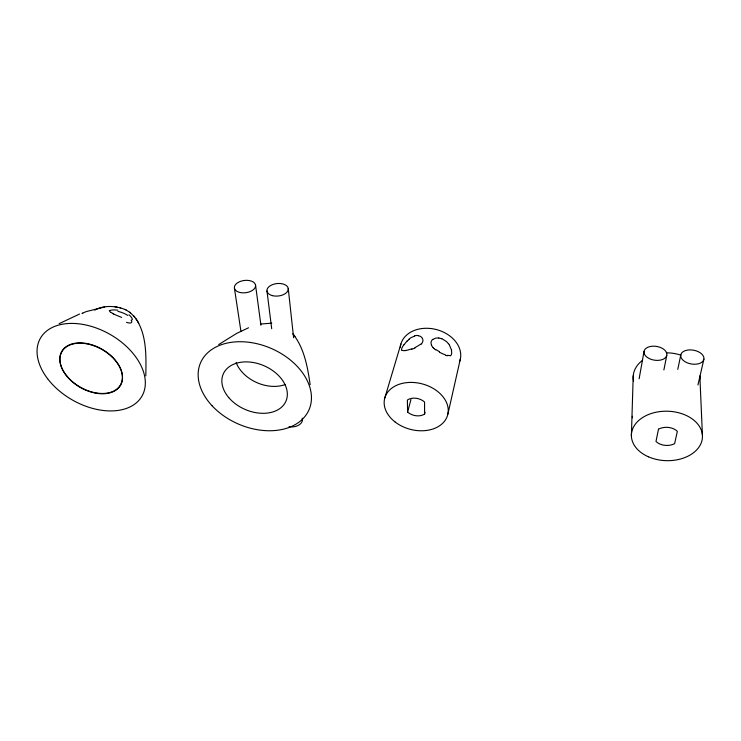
<?xml version="1.0" encoding="UTF-8"?>
<svg xmlns="http://www.w3.org/2000/svg" width="741" height="741" viewBox="0 0 741 741"><rect width="100%" height="100%" fill="white"/><g stroke="black" fill="none" stroke-linecap="round" stroke-linejoin="round"><path stroke-width="1.11" d="M631.388 435.838L633.212 375.891M145.82 375.863C146.07 355.995 147.209 333.042 134.223 316.481M109.307 310.544L110.353 312.193M639.122 378.799L644.003 351.558M663.88 369.926L666.78 355.393A11.55 6.956 9 0 0 651.126 346.353A11.55 6.956 9 0 0 648.375 358.107A11.55 6.956 9 0 0 666.78 355.393M677.765 369.379L680.822 354.828M447.897 414.052L460.365 358.922M697.939 384.996L703.885 359.2A11.736 6.984 10.3 0 0 687.713 350.058A11.736 6.984 10.3 0 0 685.434 361.941A11.736 6.984 10.3 0 0 703.885 359.2M424.584 414.062L424.565 402.02A11.939 8.614 14.8 0 0 407.383 400.029L407.587 412.052A11.939 8.614 14.8 0 0 424.584 414.062L425.038 412.246M407.587 412.052L410.949 399.556M384.801 397.963L400.909 343.991M404.03 344.778L407.161 340.832M420.869 344.111L414.877 347.742M409.004 339.146L409.495 338.757A14.848 11.393 -50.5 0 1 411.524 337.414L414.682 336.099M432.901 339.424L435.541 338.155L438.811 337.905M218.715 344.537L236.703 333.385L248.55 327.781M94.783 310.127L95.932 309.479M96.21 309.33C105.203 305.088 116.448 305.885 125.451 309.664M59.132 323.669L79.528 314.036M411.913 348.854L407.411 350.169A14.95 1.991 -20.6 0 1 406.105 350.465M406.096 350.474L405.299 350.623M260.943 323.993L271.79 323.178M450.12 355.606L447.027 355.347M104.694 306.996L86.373 311.553L81.936 313.332A18.386 3.094 -7.8 0 0 82.77 313.573M404.253 350.771L402.233 350.391M131.12 320.288C134.445 319.834 130.24 315.851 128.98 314.814M114.883 306.802L117.022 307.08M418.239 335.775L419.804 336.136A10.244 6.623 -32.3 0 1 420.851 336.599L422.463 338.331M119.023 307.45L120.755 307.885M445.165 354.772L444.674 354.587A14.848 3.612 30.1 0 1 442.599 353.744L439.367 352.188M121.654 317.426L113.169 313.878M441.738 338.6L446.239 341.397A15.052 13.273 48 0 1 447.583 342.74L448.388 343.713M126.044 309.96L129.851 312.35M125.201 309.543L126.211 310.044M435.717 349.947L434.106 348.678M130.268 312.683L134.76 317.102M129.666 312.211L130.518 312.869M433.059 347.668L431.382 345.213M133.649 315.814L134.13 316.379M292.76 333.774L294.186 335.553M294.131 335.478C304.616 349.632 307.672 367.703 310.164 384.709M293.464 334.617L294.909 336.479M135.918 318.621L137.066 320.325M449.463 345.269L451.64 350.289M138.734 323.243L137.604 321.196M234.425 288.212L240.973 331.579M255.571 285.313A10.67 6.169 -7.3 0 1 240.241 292.547A10.67 6.169 -7.3 0 1 239.102 281.923A10.67 6.169 -7.3 0 1 255.571 285.313L260.925 325.262M266.964 290.981L271.706 328.754M288.249 288.49L293.603 337.729M702.422 435.273L699.847 375.965A33.364 24.36 -0.1 0 1 699.736 379.466M400.307 347.196A30.659 23.267 14.4 0 1 436.106 329.486A30.659 23.267 14.4 0 1 459.383 362.09M451.38 350.206A7.651 3.594 64.8 0 1 450.222 355.828M447.416 355.782A15.848 5.168 34.4 0 1 445.517 355.263M439.404 351.66A11.254 3.26 30.8 0 1 436.199 349.715M434.217 348.64A10.3 5.104 27.6 0 1 433.179 347.659M431.605 345.195A10.476 6.576 15.4 0 1 432.781 339.35M438.82 338.072A11.05 8.994 40.8 0 1 441.701 338.785M448.472 343.648A15.959 13.338 48.6 0 1 449.565 345.223M422.37 338.368A10.411 6.317 -9.6 0 1 421.147 344.195M414.969 348.066A11.004 2.908 -23.1 0 1 411.644 349.28M405.707 350.363A15.811 2.955 -24.7 0 1 404.623 350.549M402.15 350.493A7.605 2.204 -48.2 0 1 403.882 344.787M407.346 341.036A15.885 10.995 -48.5 0 1 409.143 339.378M414.691 335.784A11.208 8.29 -47.7 0 1 418.322 335.58M633.574 381.041A33.364 24.36 -0.1 0 1 642.558 360.283M666.354 352.836A33.364 24.36 -0.1 0 1 680.507 355.059M632.434 417.794A10.93 7.067 10.5 0 1 632.397 416.266M131.463 320.483A18.469 4.409 34.3 0 1 126.526 322.354M113.697 313.851A8.253 1.519 21.5 0 1 110.946 312.322M109.631 310.636A13.245 3.492 12.8 0 1 117.8 310.183M117.939 311.387A14.311 6.16 23.6 0 1 127.832 315.425M285.341 384.496A33.169 23.749 23.7 0 1 236.12 362.516M302.208 418.137A9.614 6.549 -7 0 1 299.068 424.936A9.614 6.549 -7 0 1 289.064 426.575M658.49 429.178L655.98 441.451A13.032 9.068 1.6 0 0 674.625 443.655L677.339 431.373A13.032 9.068 1.6 0 0 658.49 429.178M395.046 421.944A32.567 23.499 14.8 0 0 447.629 415.127A32.567 23.499 14.8 0 0 405.938 382.726A32.567 23.499 14.8 0 0 395.046 421.944M648.403 456.789A35.54 24.731 1.6 0 0 702.449 437.06A35.54 24.731 1.6 0 0 649.913 413.978A35.54 24.731 1.6 0 0 648.403 456.789M47.628 378.744A58.446 37.819 29.6 0 0 140.818 397.936A58.446 37.819 29.6 0 0 85.122 324.836A58.446 37.819 29.6 0 0 47.628 378.744M66.746 376.085A33.79 21.85 29.6 0 0 120.348 385.57A33.79 21.85 29.6 0 0 86.512 343.796A33.79 21.85 29.6 0 0 66.746 376.085M66.56 375.678A33.799 21.869 29.6 0 0 120.218 385.348A33.799 21.869 29.6 0 0 86.558 343.5A33.799 21.869 29.6 0 0 66.56 375.678M211.991 405.679A59.104 41.218 23.4 0 0 308.339 411.218A59.104 41.218 23.4 0 0 244.067 341.833A59.104 41.218 23.4 0 0 211.991 405.679M228.765 397.602A34.169 23.814 23.4 0 0 284.942 403.132A34.169 23.814 23.4 0 0 250.078 362.08A34.169 23.814 23.4 0 0 228.765 397.602M272.419 295.64A10.717 6.261 -6.1 0 0 288.286 288.934A10.717 6.261 -6.1 0 0 272.132 284.776A10.717 6.261 -6.1 0 0 272.419 295.64"/></g></svg>
